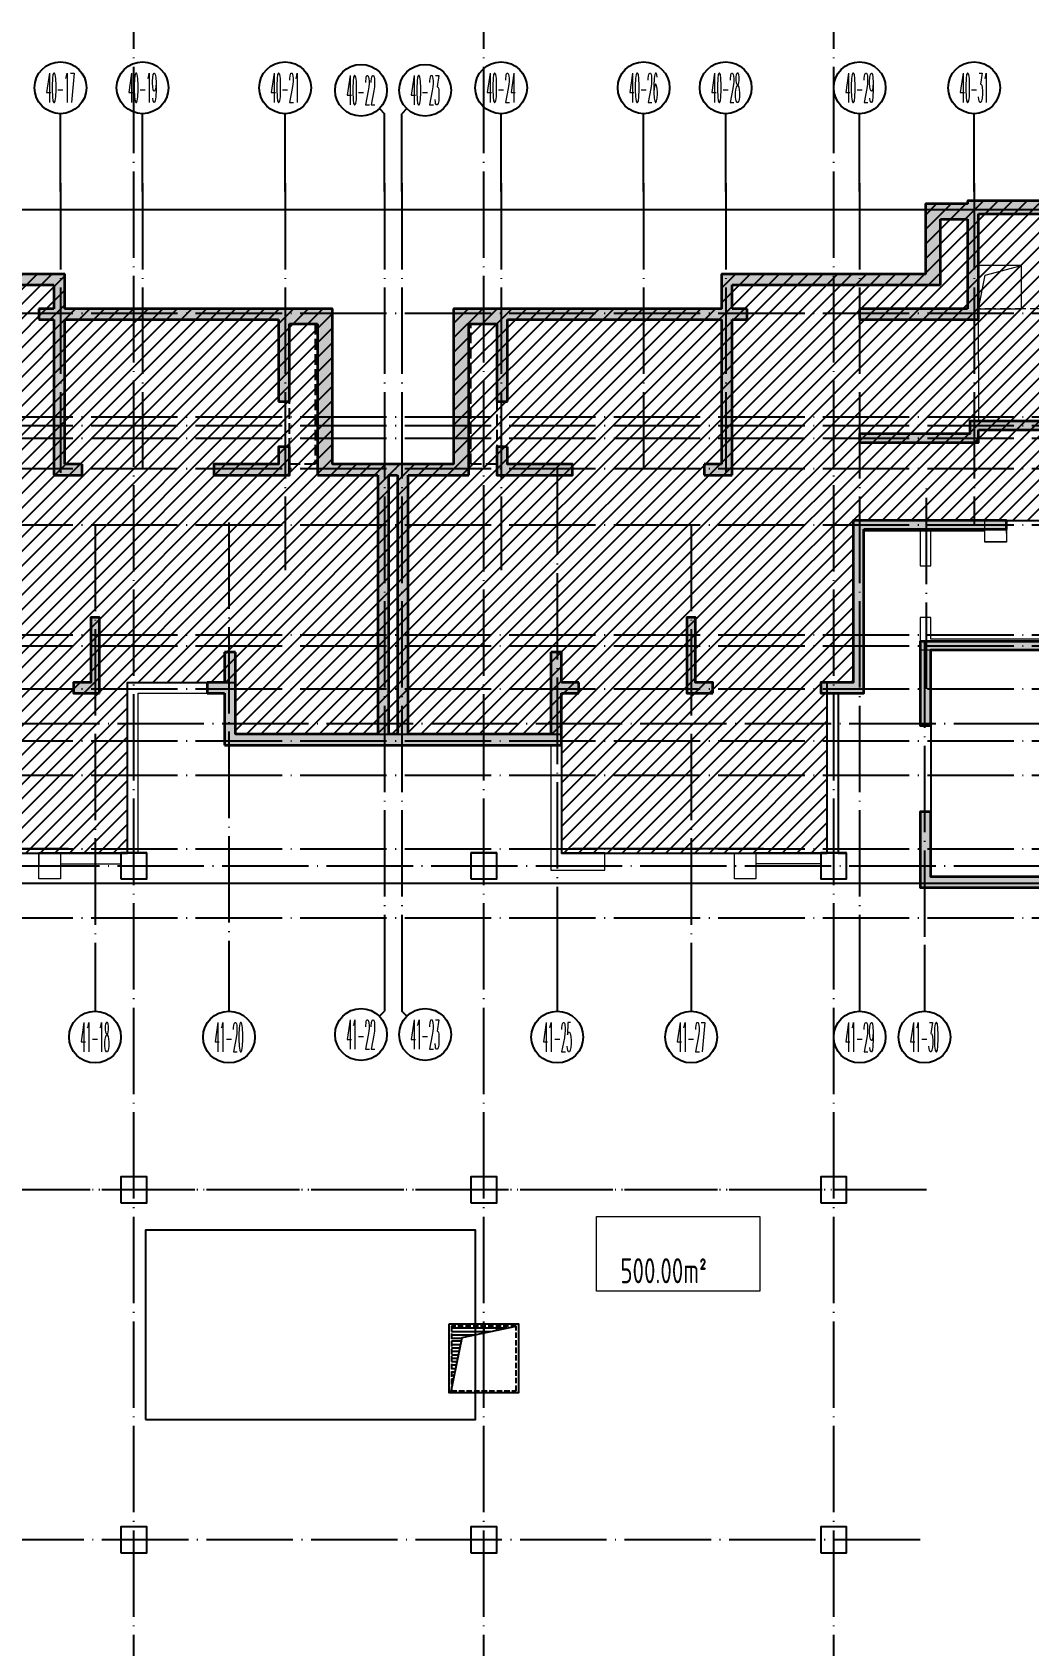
# Model space of a CAD drawing. Extents: x 115549 to 768939, y -502199 to 402497.
# Drawn here: x 257730 to 280798, y -345373 to -308022 of the extents above; entities that cross this region are included whole.
import ezdxf
from ezdxf.enums import TextEntityAlignment as Align

# ---------------------------------------------------------------- set-up
doc = ezdxf.new("R2010")
doc.units = 0
doc.header["$LTSCALE"] = 1000
doc.header["$MEASUREMENT"] = 0
for name, pattern in [('__DASH', [0.35, 0.25, -0.1]), ('DASH', [0.35, 0.25, -0.1]), ('DOTE', [2.42, 2, -0.2, 0.02, -0.2])]:
    doc.linetypes.add(name, pattern=pattern)
for name, color, linetype, lineweight in [('_0', 7, 'Continuous', 9), ('renWALL', 8, 'Continuous', 9), ('主楼剪力墙', 212, 'Continuous', 5), ('剪力墙填充', 192, 'Continuous', 5), ('砼墙', 3, 'Continuous', 35)]:
    doc.layers.add(name, color=color, linetype=linetype, lineweight=lineweight)
for name, color, linetype in [('AXIS', 3, 'Continuous'), ('AXIS_TEXT', 7, 'Continuous'), ('COLUMN', 9, 'Continuous'), ('DOTE', 16, 'DOTE'), ('nuan', 6, 'Continuous'), ('WINDOW', 4, 'Continuous'), ('文字', 3, 'Continuous'), ('给水', 32, 'Continuous')]:
    doc.layers.add(name, color=color, linetype=linetype)
doc.styles.add('_TCH_AXIS', font='COMPLEX', dxfattribs={"bigfont": 'GBCBIG'})
doc.styles.add('COMPLEX', font='COMPLEX')
doc.styles.add('TSSD_Rein', font='tssdeng.shx', dxfattribs={"width": 0.7, "bigfont": 'tssdchn.shx'})

# ---------------------------------------------------------------- blocks, each defined once
blk = doc.blocks.new('qiangzh3333')
at = {"layer": 'COLUMN', "color": 8}
blk.add_lwpolyline([(503080751, 3697177496), (503080751, 3697181196), (503081001, 3697181196), (503081001, 3697177496), (503081201, 3697177496), (503080601, 3697177496), (503080601, 3697176896), (503081201, 3697176896), (503081201, 3697177496)], dxfattribs=at)
for points in [[(503064401, 3697176896), (503065001, 3697176896), (503065001, 3697177496), (503064401, 3697177496)], [(503072501, 3697176896), (503073101, 3697176896), (503073101, 3697177496), (503072501, 3697177496)], [(503064401, 3697169396), (503065001, 3697169396), (503065001, 3697169996), (503064401, 3697169996)], [(503072501, 3697169396), (503073101, 3697169396), (503073101, 3697169996), (503072501, 3697169996)], [(503080601, 3697169396), (503081201, 3697169396), (503081201, 3697169996), (503080601, 3697169996)], [(503064401, 3697161296), (503065001, 3697161296), (503065001, 3697161896), (503064401, 3697161896)], [(503072501, 3697161296), (503073101, 3697161296), (503073101, 3697161896), (503072501, 3697161896)], [(503080601, 3697161296), (503081201, 3697161296), (503081201, 3697161896), (503080601, 3697161896)]]:
    blk.add_lwpolyline(points, close=True, dxfattribs=at)
at = {"layer": 'renWALL', "color": 8}
for points in [[(503084401, 3697185196), (503082901, 3697185196)], [(503084901, 3697184896), (503084901, 3697185196)], [(503084401, 3697184946), (503081601, 3697184946)], [(503082901, 3697184946), (503082901, 3697184146), (503083151, 3697184146), (503083151, 3697184946)], [(503092313, 3697176946), (503089951, 3697176946), (503089951, 3697177746), (503086201, 3697177746), (503086201, 3697182196), (503087201, 3697182196), (503087201, 3697182846), (503086951, 3697182846), (503086951, 3697182446), (503086101, 3697182446), (503083151, 3697182446), (503083151, 3697182946), (503082901, 3697182946), (503082901, 3697182196), (503085951, 3697182196), (503085951, 3697177496), (503089701, 3697177496), (503089701, 3697176696), (503092176, 3697176696), (503092176, 3697174796), (503092176, 3697166821), (503088401, 3697166821)], [(503064801, 3697177496), (503064801, 3697181196), (503066801, 3697181196), (503066801, 3697179996), (503074351, 3697179996), (503074351, 3697177096), (503075601, 3697177096), (503075601, 3697177496), (503074601, 3697177496), (503074601, 3697180246), (503067051, 3697180246), (503067051, 3697181446), (503064551, 3697181446), (503064551, 3697177496)], [(503064401, 3697177496), (503062501, 3697177496), (503062501, 3697177196)], [(503078601, 3697177196), (503078601, 3697177496)], [(503080601, 3697177496), (503079101, 3697177496)], [(503063001, 3697177246), (503064401, 3697177246)], [(503080601, 3697177246), (503079101, 3697177246)]]:
    blk.add_lwpolyline(points, dxfattribs=at)
at = {"layer": 'renWALL', "color": 8, "elevation": 0}
for points in [[(503084401, 3697185196), (503084901, 3697185196), (503084901, 3697184696), (503084401, 3697184696)], [(503078601, 3697177496), (503079101, 3697177496), (503079101, 3697176896), (503078601, 3697176896)]]:
    blk.add_lwpolyline(points, close=True, dxfattribs=at)
at = {"layer": 'renWALL', "color": 8}
blk.add_lwpolyline([(503062501, 3697177496), (503063001, 3697177496), (503063001, 3697176896), (503062501, 3697176896)], close=True, dxfattribs=at)
blk = doc.blocks.new('zhuloujlqtiangchong')
at = {"layer": '主楼剪力墙'}
h = blk.add_hatch(color=253, dxfattribs=at)
h.dxf.hatch_style = 1
h.paths.add_polyline_path([(691872, 661851), (691872, 659951), (691872, 659601), (691872, 657751), (691872, 655851), (691672, 655851), (691672, 657751), (691672, 659601), (691672, 659951), (691672, 661851)], flags=16)
h.paths.add_polyline_path([(694422, 662501), (694172, 662501), (694172, 661851), (695572, 661851), (695922, 661851), (695922, 662101), (695572, 662101), (694422, 662101)], flags=17)
h.paths.add_polyline_path([(699172, 656801), (699172, 657051), (698772, 657051), (698772, 658551), (698572, 658551), (698572, 656801)], flags=17)
h.paths.add_polyline_path([(702672, 660601), (705222, 660601), (705972, 660601), (705972, 660801), (705222, 660801), (702422, 660801), (702422, 660201), (702422, 658551), (702422, 657901), (702422, 657051), (701672, 657051), (701672, 656801), (702672, 656801), (702672, 657901), (702672, 658551), (702672, 660201)], flags=17)
h.paths.add_polyline_path([(704222, 656901), (704222, 657401), (704222, 657801), (707172, 657801), (707172, 658001), (703972, 658001), (703972, 657401), (703972, 656901), (703972, 656051), (704222, 656051)], flags=17)
h.paths.add_polyline_path([(707272, 652301), (707272, 653101), (707672, 653101), (707672, 653351), (707272, 653351), (707272, 654051), (707022, 654051), (707022, 653201), (707022, 652551), (704572, 652551), (704222, 652551), (704222, 652801), (704222, 654051), (703972, 654051), (703972, 652801), (703972, 652301), (704572, 652301)])
h.paths.add_polyline_path([(715822, 660201), (715822, 660801), (713022, 660801), (713022, 660601), (715572, 660601), (715572, 660201), (715572, 658551), (715572, 658151), (715572, 656801), (716572, 656801), (716572, 657051), (715822, 657051), (715822, 658151), (715822, 658551)], flags=17)
h.paths.add_polyline_path([(710772, 653101), (710772, 652301), (711372, 652301), (713872, 652301), (714472, 652301), (714472, 654051), (714222, 654051), (714222, 652551), (713872, 652551), (711372, 652551), (711022, 652551), (711022, 653201), (711022, 654051), (710772, 654051), (710772, 653351), (710372, 653351), (710372, 653101)])
h.paths.add_polyline_path([(714472, 657651), (714472, 658251), (712772, 658251), (710872, 658251), (710872, 658051), (712772, 658051), (714222, 658051), (714222, 657651), (714222, 656901), (714222, 656051), (714472, 656051), (714472, 656901)], flags=17)
h.paths.add_polyline_path([(715672, 662601), (715672, 662801), (713122, 662801), (713122, 663301), (710722, 663301), (710722, 663901), (710522, 663901), (710522, 663101), (712922, 663101), (712922, 662601)], flags=17)
h.paths.add_polyline_path([(705322, 662901), (708022, 662901), (708022, 664401), (707822, 664401), (707822, 663101), (705122, 663101), (705122, 662801), (702572, 662801), (702572, 662601), (705322, 662601)], flags=17)
h.paths.add_polyline_path([(719672, 656801), (719672, 658551), (719472, 658551), (719472, 657051), (719072, 657051), (719072, 656801)], flags=17)
h.paths.add_polyline_path([(722672, 661851), (724072, 661851), (724072, 662501), (723822, 662501), (723822, 662101), (722672, 662101), (722322, 662101), (722322, 661851)], flags=17)
h.paths.add_polyline_path([(689372, 662501), (689122, 662501), (689122, 662101), (687972, 662101), (687622, 662101), (687622, 661851), (687972, 661851), (689372, 661851)], flags=17)
h.paths.add_polyline_path([(684972, 656801), (684972, 658551), (684772, 658551), (684772, 657051), (684372, 657051), (684372, 656801)], flags=17)
h.paths.add_polyline_path([(681122, 660801), (678322, 660801), (677572, 660801), (677572, 660601), (678322, 660601), (680872, 660601), (680872, 660201), (680872, 658551), (680872, 657901), (680872, 656801), (681872, 656801), (681872, 657051), (681122, 657051), (681122, 657901), (681122, 658551), (681122, 660201)], flags=17)
h.paths.add_polyline_path([(679572, 656901), (679572, 657401), (679572, 658001), (676372, 658001), (676372, 657801), (679322, 657801), (679322, 657401), (679322, 656901), (679322, 656051), (679572, 656051)], flags=17)
h.paths.add_polyline_path([(679572, 652301), (679572, 654051), (679322, 654051), (679322, 652551), (676872, 652551), (676522, 652551), (676522, 653201), (676522, 654051), (676272, 654051), (676272, 653351), (675872, 653351), (675872, 653101), (676272, 653101), (676272, 652301), (676872, 652301)])
h.paths.add_polyline_path([(667972, 660201), (667972, 660601), (670522, 660601), (670522, 660801), (667722, 660801), (667722, 660201), (667722, 658551), (667722, 658151), (667722, 657051), (666972, 657051), (666972, 656801), (667972, 656801), (667972, 658151), (667972, 658551)], flags=17)
h.paths.add_polyline_path([(669072, 652301), (672172, 652301), (672772, 652301), (672772, 653101), (673172, 653101), (673172, 653351), (672772, 653351), (672772, 654051), (672522, 654051), (672522, 653201), (672522, 652551), (672172, 652551), (669322, 652551), (669322, 654051), (669072, 654051)])
h.paths.add_polyline_path([(669322, 657651), (669322, 658051), (670772, 658051), (672672, 658051), (672672, 658251), (670772, 658251), (669072, 658251), (669072, 657651), (669072, 656901), (669072, 656051), (669322, 656051), (669322, 656901)], flags=17)
h.paths.add_polyline_path([(670622, 662601), (670622, 663101), (673022, 663101), (673022, 663901), (672822, 663901), (672822, 663301), (670422, 663301), (670422, 662801), (667872, 662801), (667872, 662601)], flags=17)
h.paths.add_polyline_path([(678422, 663101), (675722, 663101), (675722, 664401), (675522, 664401), (675522, 662901), (678222, 662901), (678222, 662601), (680972, 662601), (680972, 662801), (678422, 662801)], flags=17)
h.paths.add_polyline_path([(664472, 656801), (664472, 657051), (664072, 657051), (664072, 658551), (663872, 658551), (663872, 656801)], flags=17)
h.paths.add_polyline_path([(661222, 661851), (661222, 662101), (660872, 662101), (659722, 662101), (659722, 662501), (659472, 662501), (659472, 661851), (660872, 661851)], flags=17)
h.paths.add_polyline_path([(725071, 655601), (725071, 655851), (723172, 655851), (722822, 655851), (722822, 656901), (722822, 657751), (722572, 657751), (722572, 657051), (722172, 657051), (722172, 656801), (722572, 656801), (722572, 655601), (723172, 655601)], flags=17)
h.paths.add_polyline_path([(724722, 665351), (725072, 665351), (725072, 665701), (713222, 665701), (713222, 668201), (705072, 668201), (705072, 668126), (704097, 668126), (704097, 666501), (699372, 666501), (699372, 665701), (693172, 665701), (693172, 662101), (690372, 662101), (690372, 665701), (684172, 665701), (684172, 666501), (679447, 666501), (679447, 668126), (678472, 668126), (678472, 668201), (670322, 668201), (670322, 665701), (658472, 665701), (658472, 662101), (657172, 662101), (657172, 655601), (660972, 655601), (660972, 656801), (661372, 656801), (661372, 657051), (660972, 657051), (660972, 657751), (660722, 657751), (660722, 655851), (657422, 655851), (657422, 661851), (658822, 661851), (658822, 665351), (659472, 665351), (659472, 663551), (659722, 663551), (659722, 665451), (664672, 665451), (664672, 662101), (664272, 662101), (664272, 661851), (664922, 661851), (664922, 665451), (670622, 665451), (670622, 667901), (672822, 667901), (672822, 667501), (673022, 667501), (673022, 667901), (678222, 667901), (678222, 665451), (680972, 665451), (680972, 665701), (678472, 665701), (678472, 667776), (679097, 667776), (679097, 666251), (683922, 666251), (683922, 665701), (683572, 665701), (683572, 665451), (683922, 665451), (683922, 661851), (684572, 661851), (684572, 662101), (684172, 662101), (684172, 665451), (689122, 665451), (689122, 663551), (689372, 663551), (689372, 665351), (690022, 665351), (690022, 661851), (691422, 661851), (691422, 655851), (688122, 655851), (688122, 657751), (687872, 657751), (687872, 657051), (687472, 657051), (687472, 656801), (687872, 656801), (687872, 655601), (695672, 655601), (695672, 656801), (696072, 656801), (696072, 657051), (695672, 657051), (695672, 657751), (695422, 657751), (695422, 655851), (692122, 655851), (692122, 661851), (693522, 661851), (693522, 665351), (694172, 665351), (694172, 663551), (694422, 663551), (694422, 665451), (699372, 665451), (699372, 662101), (698972, 662101), (698972, 661851), (699622, 661851), (699622, 665451), (699972, 665451), (699972, 665701), (699622, 665701), (699622, 666251), (704447, 666251), (704447, 667776), (705072, 667776), (705072, 665701), (702572, 665701), (702572, 665451), (705322, 665451), (705322, 667901), (710522, 667901), (710522, 667501), (710722, 667501), (710722, 667901), (712922, 667901), (712922, 665451), (718622, 665451), (718622, 661851), (719272, 661851), (719272, 662101), (718872, 662101), (718872, 665451), (723822, 665451), (723822, 663551), (724072, 663551), (724072, 665351)])
h.paths.add_polyline_path([(725072, 662101), (724722, 662101), (724722, 661851), (726122, 661851), (726122, 655851), (725671, 655851), (725671, 655601), (726372, 655601), (726372, 662101)])
blk = doc.blocks.new('_AXISO')
blk.add_circle((0, 0), 0.5)
at = {"layer": 'AXIS_TEXT', "style": 'COMPLEX', "width": 1.041667}
blk.add_attdef('A', text='', height=0.56, dxfattribs=at).set_placement((-0.25, -0.28), (0.25, -0.28), align=Align.FIT)
blk = doc.blocks.new('agaaa')
at = {"layer": 'AXIS'}
for p, q in [((1140146, 1322674), (1140146, 1324476)), ((1142046, 1322674), (1142046, 1324476)), ((1145346, 1322674), (1145346, 1324476)), ((1147529, 1324593), (1147646, 1324476)), ((1147646, 1322674), (1147646, 1324476)), ((1148163, 1324593), (1148046, 1324476)), ((1148046, 1322674), (1148046, 1324476)), ((1150346, 1322674), (1150346, 1324476)), ((1153646, 1322674), (1153646, 1324476)), ((1155546, 1322674), (1155546, 1324476)), ((1158646, 1322674), (1158646, 1324476)), ((1161296, 1322674), (1161296, 1324476))]:
    blk.add_line(p, q, dxfattribs=at)
ref = blk.add_blockref('_AXISO', (1140146, 1325076), dxfattribs=dict(at, xscale=1200, yscale=1200, zscale=1200))
ref.add_attrib('A', '40-17', dxfattribs={"layer": 'AXIS_TEXT', "height": 678.8, "style": '_TCH_AXIS', "width": 0.21875}).set_placement((1139806, 1324737), (1140485, 1324737), align=Align.FIT)
ref = blk.add_blockref('_AXISO', (1142046, 1325076), dxfattribs=dict(at, xscale=1200, yscale=1200, zscale=1200))
ref.add_attrib('A', '40-19', dxfattribs={"layer": 'AXIS_TEXT', "height": 678.8, "style": '_TCH_AXIS', "width": 0.21875}).set_placement((1141706, 1324737), (1142385, 1324737), align=Align.FIT)
ref = blk.add_blockref('_AXISO', (1145346, 1325076), dxfattribs=dict(at, xscale=1200, yscale=1200, zscale=1200))
ref.add_attrib('A', '40-21', dxfattribs={"layer": 'AXIS_TEXT', "height": 678.8, "style": '_TCH_AXIS', "width": 0.21875}).set_placement((1145006, 1324737), (1145685, 1324737), align=Align.FIT)
ref = blk.add_blockref('_AXISO', (1147104, 1325018), dxfattribs=dict(at, xscale=1200, yscale=1200, zscale=1200))
ref.add_attrib('A', '40-22', dxfattribs={"layer": 'AXIS_TEXT', "height": 678.8, "style": '_TCH_AXIS', "width": 0.207921}).set_placement((1146765, 1324678), (1147444, 1324678), align=Align.FIT)
ref = blk.add_blockref('_AXISO', (1148587, 1325018), dxfattribs=dict(at, xscale=1200, yscale=1200, zscale=1200))
ref.add_attrib('A', '40-23', dxfattribs={"layer": 'AXIS_TEXT', "height": 678.8, "style": '_TCH_AXIS', "width": 0.207921}).set_placement((1148248, 1324678), (1148927, 1324678), align=Align.FIT)
ref = blk.add_blockref('_AXISO', (1150346, 1325076), dxfattribs=dict(at, xscale=1200, yscale=1200, zscale=1200))
ref.add_attrib('A', '40-24', dxfattribs={"layer": 'AXIS_TEXT', "height": 678.8, "style": '_TCH_AXIS', "width": 0.203883}).set_placement((1150006, 1324737), (1150685, 1324737), align=Align.FIT)
ref = blk.add_blockref('_AXISO', (1153646, 1325076), dxfattribs=dict(at, xscale=1200, yscale=1200, zscale=1200))
ref.add_attrib('A', '40-26', dxfattribs={"layer": 'AXIS_TEXT', "height": 678.8, "style": '_TCH_AXIS', "width": 0.207921}).set_placement((1153306, 1324737), (1153985, 1324737), align=Align.FIT)
ref = blk.add_blockref('_AXISO', (1155546, 1325076), dxfattribs=dict(at, xscale=1200, yscale=1200, zscale=1200))
ref.add_attrib('A', '40-28', dxfattribs={"layer": 'AXIS_TEXT', "height": 678.8, "style": '_TCH_AXIS', "width": 0.207921}).set_placement((1155206, 1324737), (1155885, 1324737), align=Align.FIT)
ref = blk.add_blockref('_AXISO', (1158646, 1325076), dxfattribs=dict(at, xscale=1200, yscale=1200, zscale=1200))
ref.add_attrib('A', '40-29', dxfattribs={"layer": 'AXIS_TEXT', "height": 678.8, "style": '_TCH_AXIS', "width": 0.207921}).set_placement((1158306, 1324737), (1158985, 1324737), align=Align.FIT)
ref = blk.add_blockref('_AXISO', (1161296, 1325076), dxfattribs=dict(at, xscale=1200, yscale=1200, zscale=1200))
ref.add_attrib('A', '40-31', dxfattribs={"layer": 'AXIS_TEXT', "height": 678.8, "style": '_TCH_AXIS', "width": 0.221053}).set_placement((1160956, 1324737), (1161635, 1324737), align=Align.FIT)
blk = doc.blocks.new('asdgaaa')
at = {"layer": 'AXIS'}
for p, q in [((1140946, 1265416), (1140946, 1263878)), ((1144046, 1265416), (1144046, 1263878)), ((1147646, 1265416), (1147646, 1263878)), ((1148046, 1265416), (1148046, 1263878)), ((1151646, 1265416), (1151646, 1263878)), ((1154746, 1265416), (1154746, 1263878)), ((1158646, 1265416), (1158646, 1263878)), ((1160146, 1265416), (1160146, 1263878)), ((1147529, 1263761), (1147646, 1263878)), ((1148163, 1263761), (1148046, 1263878))]:
    blk.add_line(p, q, dxfattribs=at)
ref = blk.add_blockref('_AXISO', (1140946, 1263278), dxfattribs=dict(at, xscale=1200, yscale=1200, zscale=1200))
ref.add_attrib('A', '41-18', dxfattribs={"layer": 'AXIS_TEXT', "height": 678.8, "style": '_TCH_AXIS', "width": 0.230769}).set_placement((1140606, 1262939), (1141285, 1262939), align=Align.FIT)
ref = blk.add_blockref('_AXISO', (1144046, 1263278), dxfattribs=dict(at, xscale=1200, yscale=1200, zscale=1200))
ref.add_attrib('A', '41-20', dxfattribs={"layer": 'AXIS_TEXT', "height": 678.8, "style": '_TCH_AXIS', "width": 0.21875}).set_placement((1143706, 1262939), (1144385, 1262939), align=Align.FIT)
ref = blk.add_blockref('_AXISO', (1147104, 1263337), dxfattribs=dict(at, xscale=1200, yscale=1200, zscale=1200))
ref.add_attrib('A', '41-22', dxfattribs={"layer": 'AXIS_TEXT', "height": 678.8, "style": '_TCH_AXIS', "width": 0.21875}).set_placement((1146765, 1262997), (1147444, 1262997), align=Align.FIT)
ref = blk.add_blockref('_AXISO', (1148587, 1263337), dxfattribs=dict(at, xscale=1200, yscale=1200, zscale=1200))
ref.add_attrib('A', '41-23', dxfattribs={"layer": 'AXIS_TEXT', "height": 678.8, "style": '_TCH_AXIS', "width": 0.21875}).set_placement((1148248, 1262997), (1148927, 1262997), align=Align.FIT)
ref = blk.add_blockref('_AXISO', (1151646, 1263278), dxfattribs=dict(at, xscale=1200, yscale=1200, zscale=1200))
ref.add_attrib('A', '41-25', dxfattribs={"layer": 'AXIS_TEXT', "height": 678.8, "style": '_TCH_AXIS', "width": 0.21875}).set_placement((1151306, 1262939), (1151985, 1262939), align=Align.FIT)
ref = blk.add_blockref('_AXISO', (1154746, 1263278), dxfattribs=dict(at, xscale=1200, yscale=1200, zscale=1200))
ref.add_attrib('A', '41-27', dxfattribs={"layer": 'AXIS_TEXT', "height": 678.8, "style": '_TCH_AXIS', "width": 0.21875}).set_placement((1154406, 1262939), (1155085, 1262939), align=Align.FIT)
ref = blk.add_blockref('_AXISO', (1158646, 1263278), dxfattribs=dict(at, xscale=1200, yscale=1200, zscale=1200))
ref.add_attrib('A', '41-29', dxfattribs={"layer": 'AXIS_TEXT', "height": 678.8, "style": '_TCH_AXIS', "width": 0.21875}).set_placement((1158306, 1262939), (1158985, 1262939), align=Align.FIT)
ref = blk.add_blockref('_AXISO', (1160146, 1263278), dxfattribs=dict(at, xscale=1200, yscale=1200, zscale=1200))
ref.add_attrib('A', '41-30', dxfattribs={"layer": 'AXIS_TEXT', "height": 678.8, "style": '_TCH_AXIS', "width": 0.221053}).set_placement((1159806, 1262939), (1160485, 1262939), align=Align.FIT)
blk = doc.blocks.new('gangjinhunningtuqiang')
at = {"layer": '砼墙', "color": 8}
for p, q in [((705072, 668126), (704097, 668126)), ((704097, 668126), (704097, 666501)), ((705822, 668201), (705072, 668201)), ((705072, 668201), (705072, 668126)), ((705322, 666381), (705322, 667901)), ((705322, 667901), (705822, 667901)), ((707922, 668201), (705822, 668201)), ((705822, 667901), (707922, 667901)), ((704447, 666251), (704447, 667776)), ((704447, 667776), (705072, 667776)), ((705072, 667776), (705072, 666381)), ((684172, 666501), (680972, 666501)), ((684172, 665701), (684172, 666501)), ((702572, 666501), (699372, 666501)), ((699372, 666501), (699372, 665701)), ((704097, 666501), (702572, 666501)), ((705072, 666381), (705072, 665701)), ((705322, 665451), (705322, 666381)), ((680972, 666251), (683922, 666251)), ((683922, 666251), (683922, 665701)), ((699622, 665701), (699622, 666251)), ((699622, 666251), (702572, 666251)), ((702572, 666251), (704447, 666251)), ((683922, 665701), (683572, 665701)), ((683572, 665701), (683572, 665451)), ((685972, 665701), (684172, 665701)), ((688372, 665701), (685972, 665701)), ((689272, 665701), (688372, 665701)), ((690372, 665701), (689272, 665701)), ((690372, 662101), (690372, 665701)), ((694272, 665701), (693172, 665701)), ((693172, 665701), (693172, 662101)), ((695172, 665701), (694272, 665701)), ((697572, 665701), (695172, 665701)), ((699372, 665701), (697572, 665701)), ((699972, 665701), (699622, 665701)), ((699972, 665451), (699972, 665701)), ((704322, 665701), (702572, 665701)), ((702572, 665701), (702572, 665451)), ((704722, 665701), (704322, 665701)), ((705072, 665701), (704722, 665701)), ((683572, 665451), (683922, 665451)), ((683922, 665451), (683922, 661851)), ((684172, 662101), (684172, 665451)), ((684172, 665451), (685972, 665451)), ((685972, 665451), (688372, 665451)), ((688372, 665451), (689122, 665451)), ((689122, 665451), (689122, 663551)), ((689372, 663551), (689372, 665351)), ((689372, 665351), (690022, 665351)), ((690022, 665351), (690022, 661851)), ((693522, 661851), (693522, 665351)), ((693522, 665351), (694172, 665351)), ((694172, 665351), (694172, 663551)), ((694422, 663551), (694422, 665451)), ((694422, 665451), (695172, 665451)), ((695172, 665451), (697572, 665451)), ((697572, 665451), (699372, 665451)), ((699372, 665451), (699372, 662101)), ((699622, 661851), (699622, 665451)), ((699622, 665451), (699972, 665451)), ((702572, 665451), (704322, 665451)), ((704322, 665451), (704722, 665451)), ((704722, 665451), (705322, 665451)), ((689122, 663551), (689372, 663551)), ((694172, 663551), (694422, 663551)), ((684572, 662101), (684172, 662101)), ((684572, 661851), (684572, 662101)), ((691072, 662101), (690372, 662101)), ((691572, 662101), (691072, 662101)), ((691972, 662101), (691572, 662101)), ((692472, 662101), (691972, 662101)), ((693172, 662101), (692472, 662101)), ((699372, 662101), (698972, 662101)), ((698972, 662101), (698972, 661851)), ((683922, 661851), (684572, 661851)), ((690022, 661851), (691072, 661851)), ((691072, 661851), (691422, 661851)), ((691422, 661851), (691422, 659951)), ((692122, 659951), (692122, 661851)), ((692122, 661851), (692472, 661851)), ((692472, 661851), (693522, 661851)), ((698972, 661851), (699622, 661851)), ((691422, 659951), (691422, 659601)), ((692122, 659601), (692122, 659951)), ((691422, 659601), (691422, 657751)), ((692122, 657751), (692122, 659601)), ((688122, 657751), (687872, 657751)), ((687872, 657751), (687872, 657051)), ((688122, 656901), (688122, 657751)), ((691422, 657751), (691422, 655851)), ((692122, 655851), (692122, 657751)), ((695672, 657751), (695422, 657751)), ((695422, 657751), (695422, 656901)), ((695672, 657051), (695672, 657751)), ((687872, 657051), (687472, 657051)), ((687472, 657051), (687472, 656801)), ((696072, 657051), (695672, 657051)), ((696072, 656801), (696072, 657051)), ((687472, 656801), (687872, 656801)), ((687872, 656801), (687872, 655601)), ((688122, 655851), (688122, 656901)), ((695422, 656901), (695422, 655851)), ((695672, 655601), (695672, 656801)), ((695672, 656801), (696072, 656801)), ((687872, 655601), (688472, 655601)), ((688472, 655851), (688122, 655851)), ((691072, 655851), (688472, 655851)), ((688472, 655601), (691072, 655601)), ((691422, 655851), (691072, 655851)), ((691072, 655601), (691572, 655601)), ((691572, 655601), (691972, 655601)), ((691972, 655601), (692472, 655601)), ((692472, 655851), (692122, 655851)), ((693871, 655851), (692472, 655851)), ((692472, 655601), (693871, 655601)), ((695072, 655851), (693871, 655851)), ((693871, 655601), (695072, 655601)), ((695422, 655851), (695072, 655851)), ((695072, 655601), (695672, 655601))]:
    blk.add_line(p, q, dxfattribs=at)
for points in [[(705322, 662901), (708022, 662901), (708022, 664401), (707822, 664401), (707822, 663101), (705122, 663101), (705122, 662801), (702572, 662801), (702572, 662601), (705322, 662601)], [(689372, 662501), (689122, 662501), (689122, 662101), (687972, 662101), (687622, 662101), (687622, 661851), (687972, 661851), (689372, 661851)], [(694422, 662501), (694172, 662501), (694172, 661851), (695572, 661851), (695922, 661851), (695922, 662101), (695572, 662101), (694422, 662101)], [(691872, 661851), (691872, 659951), (691872, 659601), (691872, 657751), (691872, 655851), (691672, 655851), (691672, 657751), (691672, 659601), (691672, 659951), (691672, 661851)], [(702672, 660601), (705222, 660601), (705972, 660601), (705972, 660801), (705222, 660801), (702422, 660801), (702422, 660201), (702422, 658551), (702422, 657901), (702422, 657051), (701672, 657051), (701672, 656801), (702672, 656801), (702672, 657901), (702672, 658551), (702672, 660201)], [(684972, 656801), (684972, 658551), (684772, 658551), (684772, 657051), (684372, 657051), (684372, 656801)], [(699172, 656801), (699172, 657051), (698772, 657051), (698772, 658551), (698572, 658551), (698572, 656801)], [(704222, 656901), (704222, 657401), (704222, 657801), (707172, 657801), (707172, 658001), (703972, 658001), (703972, 657401), (703972, 656901), (703972, 656051), (704222, 656051)], [(707272, 652301), (707272, 653101), (707672, 653101), (707672, 653351), (707272, 653351), (707272, 654051), (707022, 654051), (707022, 653201), (707022, 652551), (704572, 652551), (704222, 652551), (704222, 652801), (704222, 654051), (703972, 654051), (703972, 652801), (703972, 652301), (704572, 652301)]]:
    blk.add_lwpolyline(points, close=True, dxfattribs=at)
blk = doc.blocks.new('saaaa')
at = {"layer": 'COLUMN', "color": 8}
for p, q in [((504748440, 3696238293), (504748440, 3696241993)), ((504748440, 3696241993), (504748690, 3696241993)), ((504748690, 3696241993), (504748690, 3696238293)), ((504732690, 3696238293), (504732090, 3696238293)), ((504732090, 3696238293), (504732090, 3696237693)), ((504732690, 3696237693), (504732690, 3696238293)), ((504740790, 3696238293), (504740190, 3696238293)), ((504740190, 3696238293), (504740190, 3696237693)), ((504740790, 3696237693), (504740790, 3696238293)), ((504748890, 3696238293), (504748290, 3696238293)), ((504748290, 3696238293), (504748290, 3696237693)), ((504748690, 3696238293), (504748890, 3696238293)), ((504748890, 3696237693), (504748890, 3696238293)), ((504732090, 3696237693), (504732690, 3696237693)), ((504740190, 3696237693), (504740790, 3696237693)), ((504748290, 3696237693), (504748890, 3696237693)), ((504732690, 3696230793), (504732090, 3696230793)), ((504732090, 3696230793), (504732090, 3696230193)), ((504732690, 3696230193), (504732690, 3696230793)), ((504740790, 3696230793), (504740190, 3696230793)), ((504740190, 3696230793), (504740190, 3696230193)), ((504740790, 3696230193), (504740790, 3696230793)), ((504748890, 3696230793), (504748290, 3696230793)), ((504748290, 3696230793), (504748290, 3696230193)), ((504748890, 3696230193), (504748890, 3696230793)), ((504732090, 3696230193), (504732690, 3696230193)), ((504740190, 3696230193), (504740790, 3696230193)), ((504748290, 3696230193), (504748890, 3696230193)), ((504732690, 3696222693), (504732090, 3696222693)), ((504732090, 3696222693), (504732090, 3696222093)), ((504732690, 3696222093), (504732690, 3696222693)), ((504740790, 3696222693), (504740190, 3696222693)), ((504740190, 3696222693), (504740190, 3696222093)), ((504740790, 3696222093), (504740790, 3696222693)), ((504748890, 3696222693), (504748290, 3696222693)), ((504748290, 3696222693), (504748290, 3696222093)), ((504748890, 3696222093), (504748890, 3696222693)), ((504732090, 3696222093), (504732690, 3696222093)), ((504740190, 3696222093), (504740790, 3696222093)), ((504748290, 3696222093), (504748890, 3696222093))]:
    blk.add_line(p, q, dxfattribs=at)
at = {"layer": 'renWALL', "color": 8}
for p, q in [((504752090, 3696245743), (504749290, 3696245743)), ((504752090, 3696245993), (504750590, 3696245993)), ((504750590, 3696245743), (504750590, 3696244943)), ((504750840, 3696244943), (504750840, 3696245743)), ((504752090, 3696245993, 0), (504752590, 3696245993, 0)), ((504752090, 3696245493, 0), (504752090, 3696245993, 0)), ((504752590, 3696245993, 0), (504752590, 3696245493, 0)), ((504752590, 3696245693), (504752590, 3696245993)), ((504752590, 3696245493, 0), (504752090, 3696245493, 0)), ((504750590, 3696244943), (504750840, 3696244943)), ((504750840, 3696243743), (504750590, 3696243743)), ((504750590, 3696243743), (504750590, 3696242993)), ((504750840, 3696243243), (504750840, 3696243743)), ((504753790, 3696243243), (504750840, 3696243243)), ((504750590, 3696242993), (504753640, 3696242993)), ((504734740, 3696242243), (504732240, 3696242243)), ((504732240, 3696242243), (504732240, 3696238293)), ((504732490, 3696238293), (504732490, 3696241993)), ((504732490, 3696241993), (504734490, 3696241993)), ((504734490, 3696241993), (504734490, 3696240793)), ((504734740, 3696241043), (504734740, 3696242243)), ((504742290, 3696241043), (504734740, 3696241043)), ((504742290, 3696238293), (504742290, 3696241043)), ((504734490, 3696240793), (504742040, 3696240793)), ((504742040, 3696240793), (504742040, 3696237893)), ((504730190, 3696238293), (504730690, 3696238293)), ((504730190, 3696237693), (504730190, 3696238293)), ((504732090, 3696238293), (504730190, 3696238293)), ((504730190, 3696238293), (504730190, 3696237993)), ((504730690, 3696238293), (504730690, 3696237693)), ((504743290, 3696238293), (504742290, 3696238293)), ((504743290, 3696237893), (504743290, 3696238293)), ((504746290, 3696238293, 0), (504746790, 3696238293, 0)), ((504746290, 3696237693, 0), (504746290, 3696238293, 0)), ((504746290, 3696237993), (504746290, 3696238293)), ((504746790, 3696238293, 0), (504746790, 3696237693, 0)), ((504748290, 3696238293), (504746790, 3696238293)), ((504730690, 3696238043), (504732090, 3696238043)), ((504742040, 3696237893), (504743290, 3696237893)), ((504748290, 3696238043), (504746790, 3696238043)), ((504730690, 3696237693), (504730190, 3696237693)), ((504746790, 3696237693, 0), (504746290, 3696237693, 0))]:
    blk.add_line(p, q, dxfattribs=at)
blk = doc.blocks.new('40zhouxian')
at = {"layer": 'DOTE', "color": 8}
for p, q in [((1140146, 1299649), (1140146, 1292939)), ((1142046, 1299649), (1142046, 1293039)), ((1145346, 1299649), (1145346, 1290689)), ((1147646, 1299649), (1147646, 1281922)), ((1147646, 1299649), (1147646, 1281922)), ((1147646, 1299649), (1147646, 1281922)), ((1147646, 1299649), (1147646, 1281922)), ((1148046, 1299649), (1148046, 1281922)), ((1148046, 1299649), (1148046, 1281922)), ((1148046, 1299649), (1148046, 1281922)), ((1148046, 1299649), (1148046, 1281922)), ((1150346, 1299649), (1150346, 1290689)), ((1153646, 1299649), (1153646, 1293039)), ((1155546, 1299649), (1155546, 1292939)), ((1158646, 1299649), (1158646, 1281922)), ((1158646, 1299649), (1158646, 1281922)), ((1161296, 1299649), (1161296, 1291739)), ((1111815, 1299039), (1183846, 1299039)), ((1111815, 1296639), (1183846, 1296639)), ((1111815, 1294239), (1183846, 1294239)), ((1111815, 1294039), (1183846, 1294039)), ((1111815, 1293739), (1183846, 1293739)), ((1111815, 1293039), (1183846, 1293039)), ((1151646, 1293039), (1151646, 1281922)), ((1111815, 1291739), (1183846, 1291739)), ((1140946, 1291739), (1140946, 1281922)), ((1144046, 1291789), (1144046, 1281922)), ((1154746, 1291739), (1154746, 1281922)), ((1111815, 1289189), (1183846, 1289189)), ((1160146, 1289039), (1160146, 1281922)), ((1111815, 1288939), (1183846, 1288939)), ((1111815, 1287939), (1183846, 1287939)), ((1111815, 1286739), (1183846, 1286739)), ((1111815, 1285939), (1183846, 1285939)), ((1111815, 1284239), (1183846, 1284239)), ((1111815, 1283439), (1183846, 1283439)), ((1111815, 1282639), (1183846, 1282639))]:
    blk.add_line(p, q, dxfattribs=at)

msp = doc.modelspace()

# ---------------------------------------------------------------- hatches: boundary and pattern name
h = msp.add_hatch()
h.set_pattern_fill('ANSI31', color=256, scale=150)
h.set_pattern_definition([(45, (-1224357.67, -1103447.7), (-168.379802, 168.379802), [])])
h.paths.add_polyline_path([(301683.3, -317021.8), (299183.3, -317021.7), (299183.3, -314671.8), (298133.3, -314671.8), (287533.8, -314671.8), (287533.8, -311921.8), (279383.8, -311921.8), (279383.8, -311996.8), (278408.8, -311996.8), (278408.8, -313621.8), (273683.8, -313621.8), (273683.8, -314421.8), (267483.8, -314421.8), (267483.8, -318021.8), (264683.8, -318021.8), (264683.8, -314421.8), (258483.8, -314421.8), (258483.8, -313621.8), (253758.8, -313621.8), (253758.8, -311996.8), (252783.8, -311996.8), (252783.8, -311921.8), (244633.8, -311921.8), (244633.8, -314421.8), (232783.8, -314421.8), (232783.8, -318021.8), (231483.8, -318021.8), (231481.3, -327021.8), (243633.8, -327021.8), (243633.8, -327571.8), (246833.8, -327571.8), (246833.8, -326769.7), (250833.8, -326769.7), (250833.8, -327571.8), (253633.8, -327571.8), (253633.8, -327021.8), (259933.3, -327021.8), (259933.3, -323071.8), (262433.8, -323071.8), (262433.8, -324271.8), (269983.3, -324271.8), (269983.3, -327021.8), (276133.3, -327021.8), (276133.3, -323071.8), (276733.8, -323071.8), (276733.8, -319321.8), (282583.3, -319321.8), (282583.3, -320421.8), (293983.3, -320421.8), (293983.3, -323071.8), (297133.8, -323071.8), (297133.8, -324271.8), (300433.3, -324271.8), (300433.3, -321071.8), (303523.6, -321071.8), (303523.6, -319871.8), (301683.2, -319871.7)])

# ---------------------------------------------------------------- linework, layer by layer
for points in [[(287533.8, -311921.8), (279383.8, -311921.8), (279383.8, -311996.8), (278408.8, -311996.8), (278408.8, -313621.8), (273683.8, -313621.8), (273683.8, -314421.8), (267483.8, -314421.8), (267483.8, -318021.8), (264683.8, -318021.8), (264683.8, -314421.8), (258483.8, -314421.8), (258483.8, -313621.8), (253758.8, -313621.8)], [(253633.8, -327021.8), (259933.3, -327021.8), (259933.3, -323071.8), (262433.8, -323071.8), (262433.8, -324271.8), (269983.3, -324271.8), (269983.3, -327021.8), (276133.3, -327021.8), (276133.3, -323071.8), (276733.8, -323071.8), (276733.8, -319321.8), (282583.3, -319321.8)]]:
    msp.add_lwpolyline(points)
msp.add_lwpolyline([(281333.3, -322321.8), (278533.3, -322321.8), (278533.3, -327571.8), (281333.3, -327571.8)], close=True)
at = {"linetype": 'DASH', "const_width": 50}
for points in [[(258570.3, -326921.8), (254130.3, -326921.8)], [(274670.3, -326921.8), (270230.3, -326921.8)]]:
    msp.add_lwpolyline(points, dxfattribs=at)
at = {"layer": '_0'}
for p, q in [((279633.3, -315621.8), (279633.3, -313541.8)), ((279633.3, -315621.8), (279633.3, -317021.8)), ((279633.3, -317021.8), (282133.3, -317021.8))]:
    msp.add_line(p, q, dxfattribs=at)
at = {"layer": '_0', "color": 0, "linetype": '__DASH'}
msp.add_lwpolyline([(279633.3, -312221.8), (282133.3, -312221.8), (282133.3, -314421.8), (279633.3, -314421.8)], close=True, dxfattribs=at)
at = {"layer": '_0', "color": 0}
msp.add_lwpolyline([(279633.3, -314421.8), (280633.3, -314421.8), (280633.3, -313421.8), (279633.3, -313421.8)], close=True, dxfattribs=at)
msp.add_lwpolyline([(279633.3, -314421.8), (279791.7, -313648.5), (280633.3, -313421.8)], dxfattribs=at)
at = {"layer": 'DOTE', "color": 1}
for p, q in [((260083.3, -472963.5), (260083.3, -308021.8)), ((268183.3, -472963.5), (268183.3, -308021.8)), ((276283.3, -472963.5), (276283.3, -308021.8)), ((231583.3, -312121.8), (300583.3, -312121.8)), ((225824.4, -324021.8), (681174.4, -324021.8)), ((225824.4, -327321.8), (452683.3, -327321.8)), ((231583.3, -327721.8), (300583.3, -327721.8)), ((278283.3, -334821.8), (225783.3, -334821.8)), ((278433.3, -334821.8), (225933.3, -334821.8)), ((278283.3, -342921.8), (225783.3, -342921.8))]:
    msp.add_line(p, q, dxfattribs=at)
at = {"layer": 'DOTE'}
msp.add_line((278433.3, -323221.8), (278433.3, -318471.8), dxfattribs=at)
at = {"layer": 'nuan', "linetype": '__DASH'}
for points in [[(263683.3, -314771.8), (264283.3, -314771.8), (264283.3, -318021.8), (263683.3, -318021.8)], [(267883.3, -314771.8), (268483.3, -314771.8), (268483.3, -318021.8), (267883.3, -318021.8)]]:
    msp.add_lwpolyline(points, close=True, dxfattribs=at)
at = {"layer": 'WINDOW'}
msp.add_lwpolyline([(260351.5, -340137.3), (267994.8, -340137.3), (267994.8, -335755), (260351.5, -335755)], close=True, dxfattribs=at)
at = {"layer": '文字', "color": 6, "lineweight": 15}
msp.add_lwpolyline([(270789.8, -335439.1), (274576.7, -335439.1), (274576.7, -337165.5), (270789.8, -337165.5)], close=True, dxfattribs=at)
at = {"layer": '给水'}
for p, q in [((267433.3, -338017.6), (268715.4, -338017.6)), ((267433.3, -338096.9), (268337.4, -338096.9)), ((267433.3, -338176.3), (267959.4, -338176.3)), ((267433.3, -338255.7), (267676.6, -338255.7)), ((267433.3, -338317.6), (267665.5, -338317.6)), ((267433.3, -338396.9), (267649.5, -338396.9)), ((267433.3, -338476.3), (267633.5, -338476.3)), ((267433.3, -338555.7), (267617.6, -338555.7)), ((267433.3, -338635.1), (267601.6, -338635.1)), ((267433.3, -338714.4), (267585.6, -338714.4)), ((267433.3, -338793.8), (267569.7, -338793.8)), ((267433.3, -338873.2), (267553.7, -338873.2)), ((267433.3, -338952.6), (267537.7, -338952.6)), ((267433.3, -339031.9), (267521.8, -339031.9)), ((267433.3, -339111.3), (267505.8, -339111.3)), ((267433.3, -339190.7), (267489.8, -339190.7)), ((267433.3, -339270.1), (267473.9, -339270.1)), ((267433.3, -339349.4), (267457.9, -339349.4))]:
    msp.add_line(p, q, dxfattribs=at)
msp.add_lwpolyline([(267383.3, -337921.8), (268983.3, -337921.8), (268983.3, -339521.8), (267383.3, -339521.8)], close=True, dxfattribs=at)
msp.add_lwpolyline([(267423.2, -339521.8), (267682.2, -338234.5), (268933.3, -337971.8)], dxfattribs=at)
at = {"layer": '给水', "linetype": '__DASH', "ltscale": 0.5}
msp.add_lwpolyline([(268933.3, -337971.8), (267433.3, -337971.8), (267433.3, -339471.8), (268933.3, -339471.8)], close=True, dxfattribs=at)
for points in [[(268183.3, -337974.8), (268183.3, -338129.3)], [(268483.3, -338066.3), (268483.3, -337974.8)]]:
    msp.add_lwpolyline(points, dxfattribs=at)

# ---------------------------------------------------------------- block references
for name, p in [('agaaa', (-881762.4, -1634382.2)), ('saaaa', (-504472306.5, -3696565314.4)), ('asdgaaa', (-881762.4, -1594561))]:
    msp.add_blockref(name, p)
at = {"layer": 'renWALL', "color": 8}
msp.add_blockref('qiangzh3333', (-502804617.7, -3697504518), dxfattribs=at)
at = {"layer": '剪力墙填充'}
msp.add_blockref('40zhouxian', (-881762.4, -1611161), dxfattribs=at)
at = {"layer": '砼墙', "color": 3}
msp.add_blockref('zhuloujlqtiangchong', (-425688.9, -980122.8), dxfattribs=at)
at = {"layer": '砼墙'}
msp.add_blockref('gangjinhunningtuqiang', (-425688.9, -980122.8), dxfattribs=at)

# ---------------------------------------------------------------- texts
at = {"layer": '文字', "color": 7, "lineweight": 15, "style": 'TSSD_Rein', "width": 0.7}
msp.add_text('500.00m%%1402%%141%%141', height=580, dxfattribs=at).set_placement((271344.5, -336981.8))

doc.saveas('drawing.dxf')
